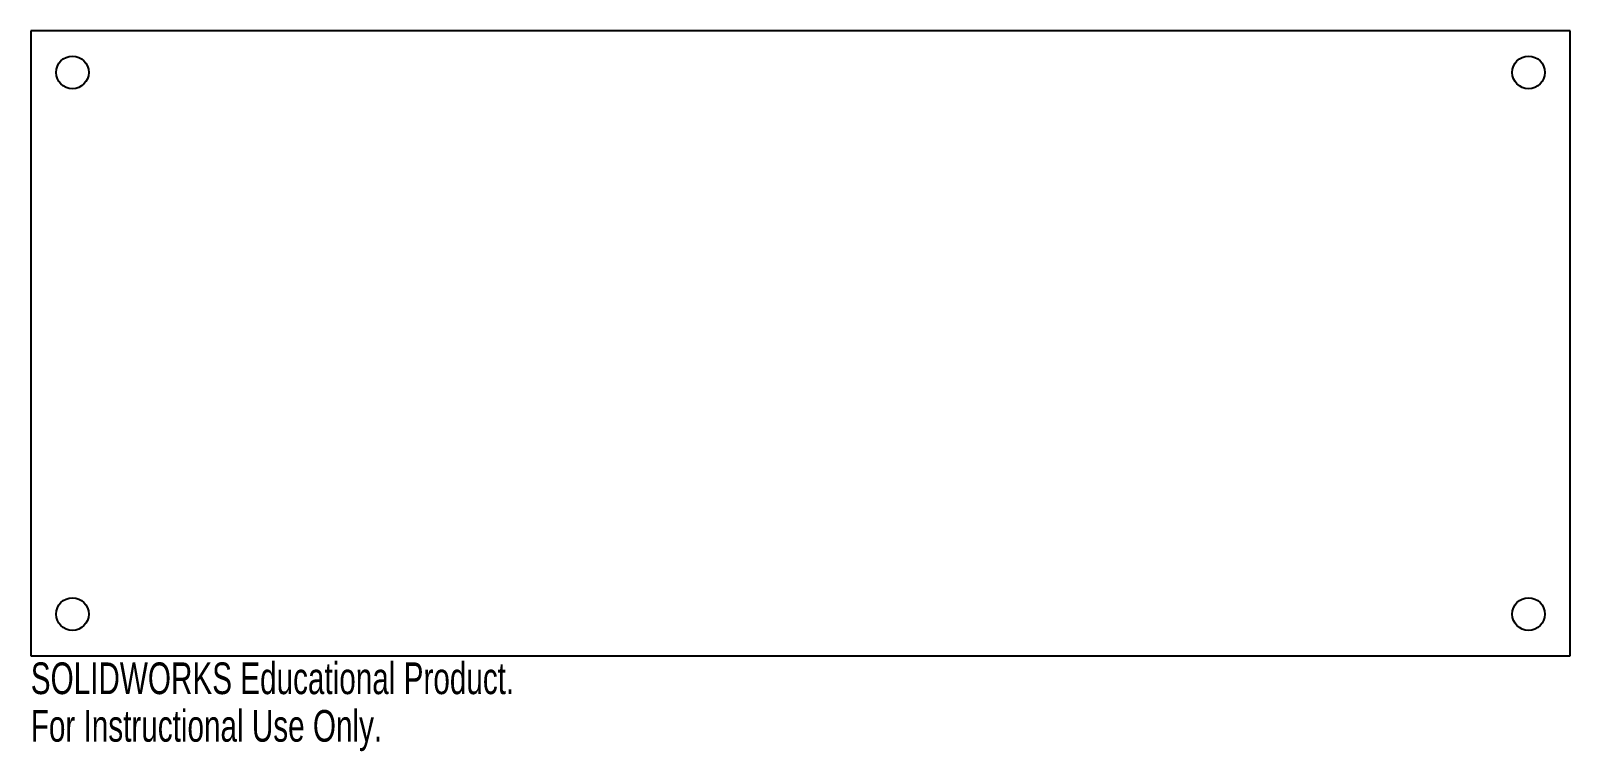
# Model space of a CAD drawing. Header units: inches. Extents: x -2.85 to 6.39, y -2.52 to 1.8.
import ezdxf

# ---------------------------------------------------------------- set-up
doc = ezdxf.new("R2010")
doc.units = ezdxf.units.IN
doc.header["$MEASUREMENT"] = 0
doc.styles.add('SLDTEXTSTYLE0', font='TXT', dxfattribs={"width": 0.7})

msp = doc.modelspace()

# ---------------------------------------------------------------- linework, layer by layer
at = {"color": 7, "linetype": 'Continuous', "lineweight": 25}
for p, q in [((-2.8486, 1.8035), (-2.8486, -1.9484)), ((6.389, 1.8035), (-2.8486, 1.8035)), ((6.389, -1.9484), (6.389, 1.8035)), ((-2.8486, -1.9484), (6.389, -1.9484))]:
    msp.add_line(p, q, dxfattribs=at)
for centre in [(-2.5986, 1.5535), (6.139, 1.5535), (-2.5986, -1.6984), (6.139, -1.6984)]:
    msp.add_circle(centre, 0.098, dxfattribs=at)

# ---------------------------------------------------------------- texts
at = {"color": 7, "linetype": 'Continuous', "char_height": 0.1903, "attachment_point": 1, "style": 'SLDTEXTSTYLE0'}
for s, insert in [('SOLIDWORKS Educational Product.', (-2.8486, -1.9885)), ('For Instructional Use Only.', (-2.8486, -2.274))]:
    msp.add_mtext(s, dxfattribs=dict(at, insert=insert))

doc.saveas('drawing.dxf')
